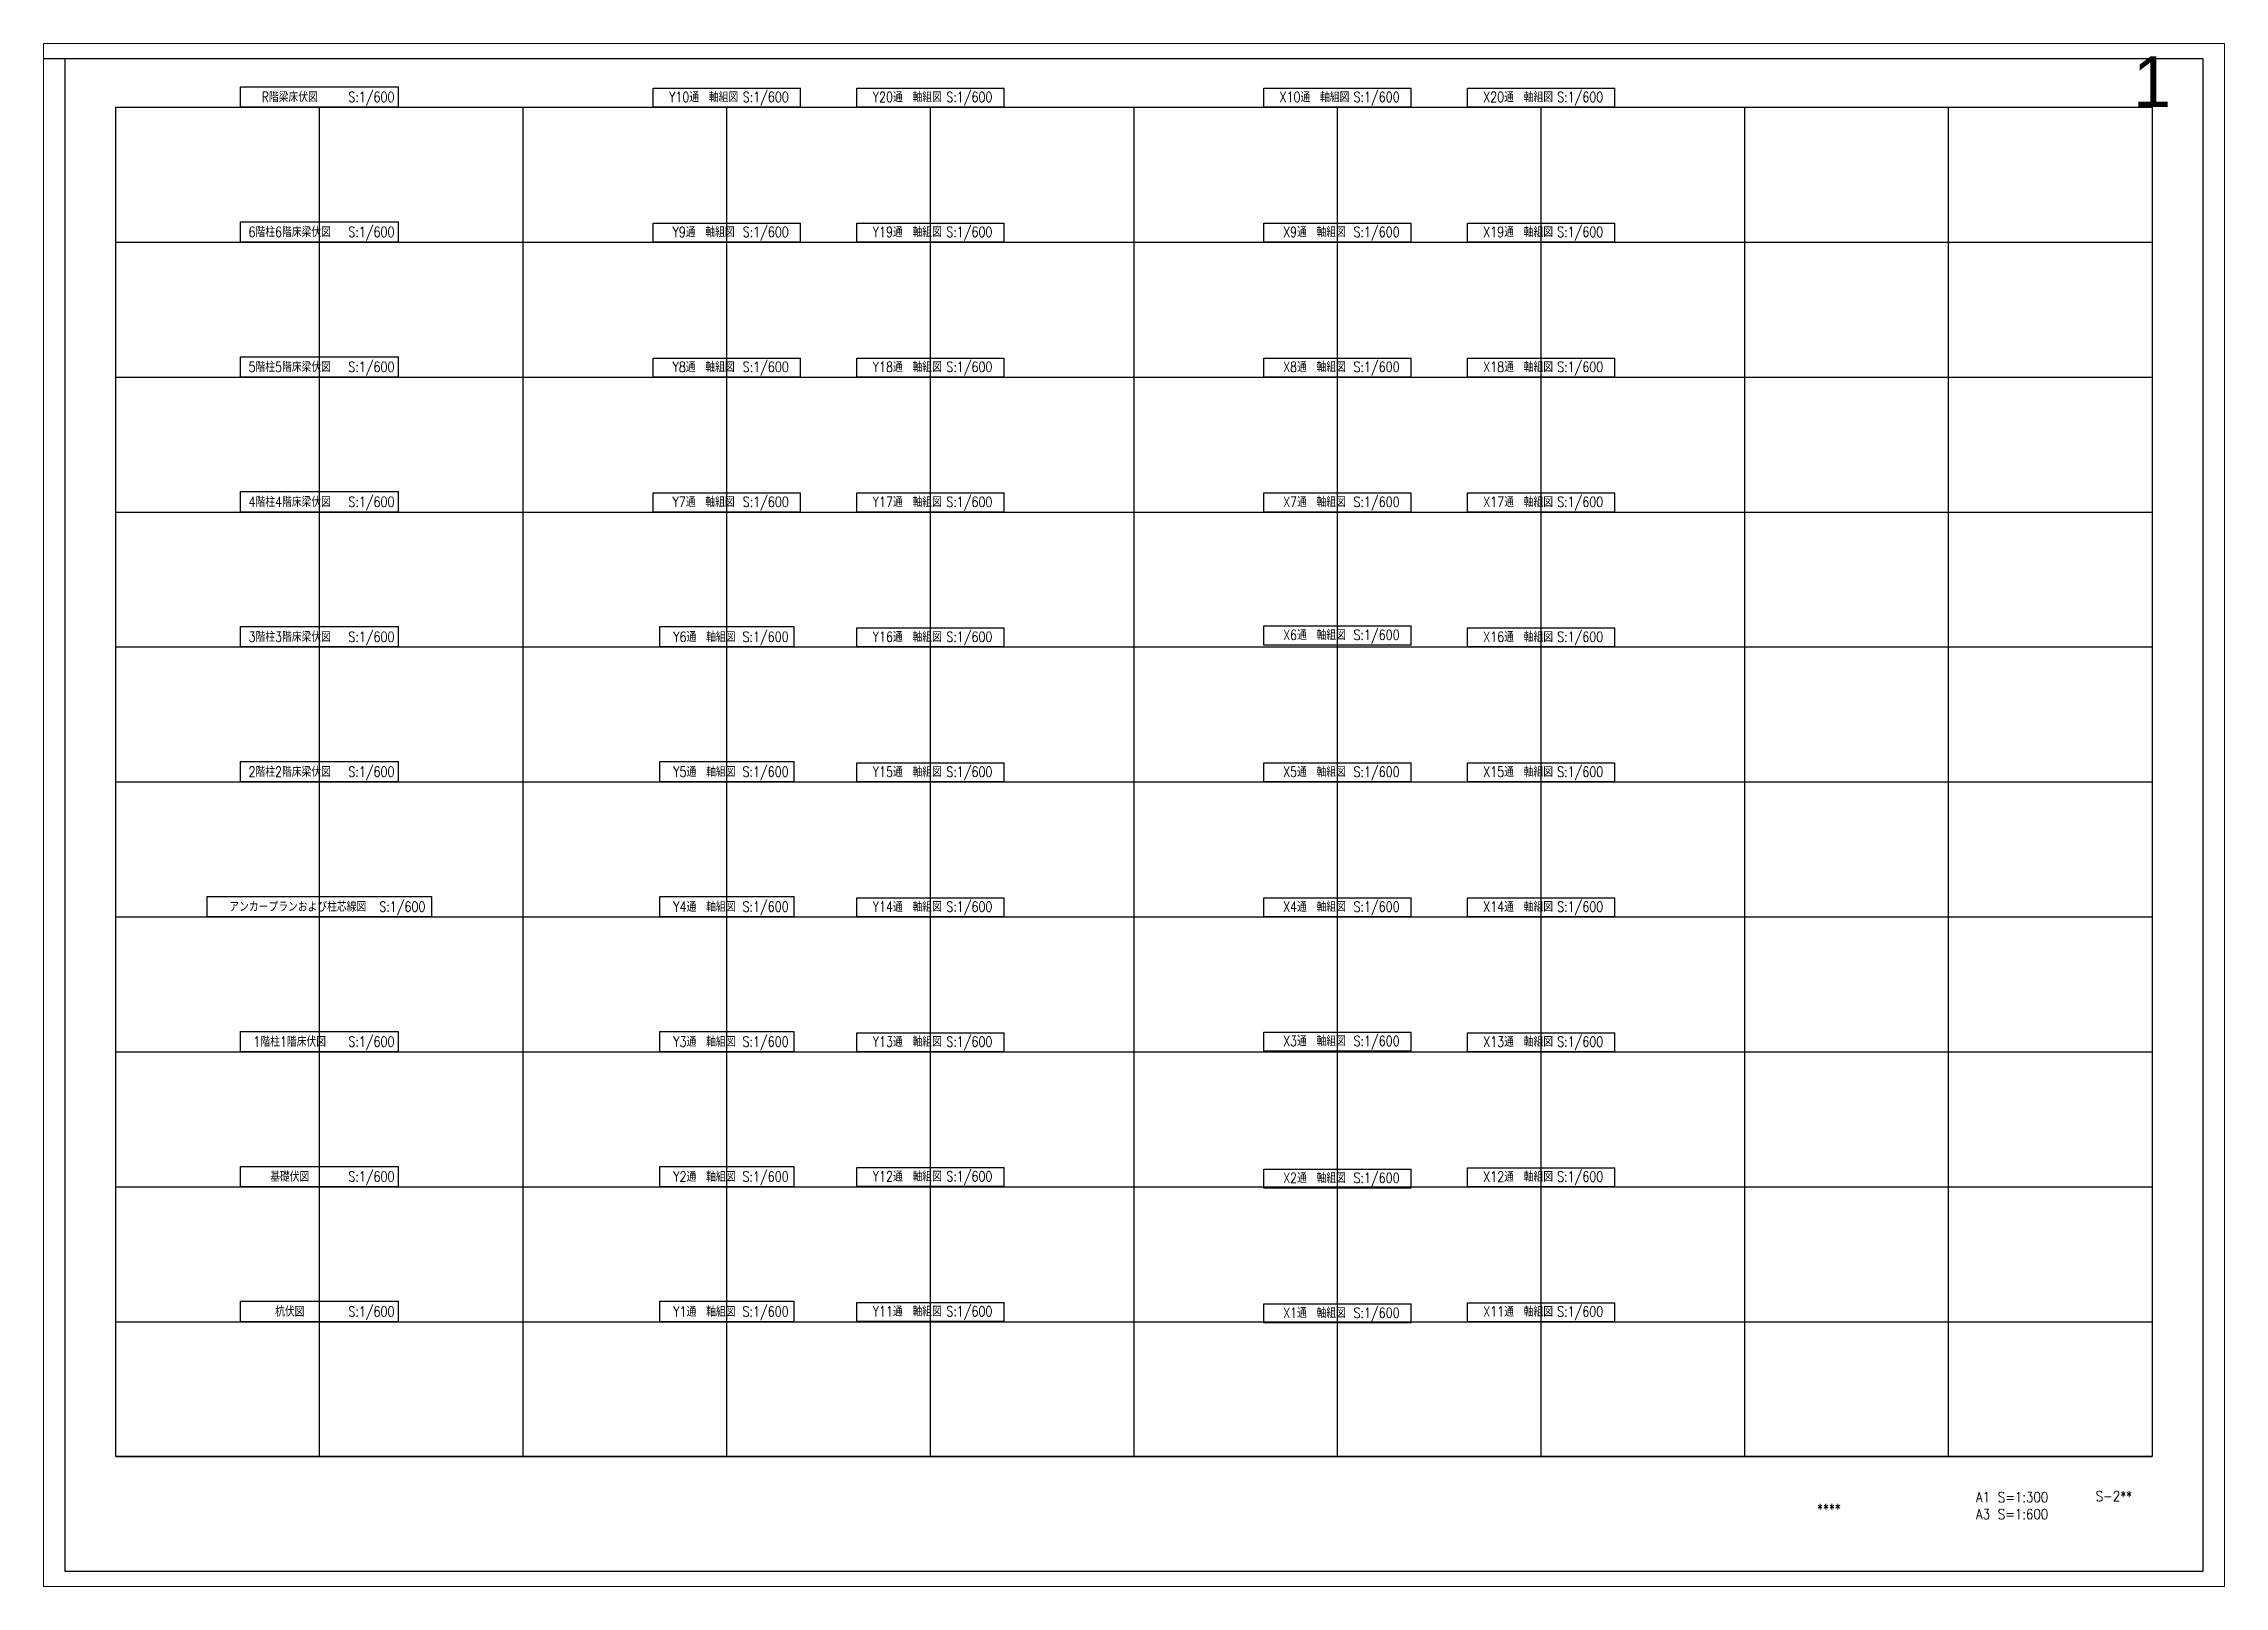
# Paper-space layout '01' of a CAD drawing. Extents: x -23 to 863, y -16 to 610.
# The model-space entities are those that its viewports show. They can reach past a viewport. Long polylines and large blocks are cut down to what shows.
import ezdxf
from ezdxf.enums import TextEntityAlignment as Align

# ---------------------------------------------------------------- set-up
doc = ezdxf.new("R2010")
doc.units = 0
doc.header["$MEASUREMENT"] = 0
doc.layers.get('Defpoints').update_dxf_attribs({"color": 251, "linetype": 'CONTINUOUS'})
doc.layers.add('99_レイアウト枠', color=251, linetype='CONTINUOUS', plot=False)
doc.layers.add('99_頁番号', color=6, linetype='CONTINUOUS')
doc.layers.add('注記', color=3, linetype='CONTINUOUS')
doc.styles.add('DRACAD', font='txt', dxfattribs={"width": 0.85, "bigfont": 'extfont2'})
doc.styles.get("Standard").update_dxf_attribs({"font": 'Osaka.ttc'})
doc.dimstyles.get("Standard").update_dxf_attribs({"dimtxt": 0.18, "dimasz": 0.18, "dimexe": 0.18, "dimexo": 0.0625, "dimgap": 0.09, "dimtad": 0, "dimtih": 1, "dimtoh": 1, "dimdec": 4, "dimzin": 0, "dimdsep": 46, "dimtxsty": 'Standard', "dimcen": 0.09, "dimadec": 0, "dimazin": 0, "dimtfac": 1, "dimtdec": 4, "dimtofl": 0, "dimtmove": 0, "dimatfit": 3, "dimfxl": 1, "dimtolj": 1, "dimtzin": 0, "dimarcsym": 0})

# ---------------------------------------------------------------- blocks, each defined once
blk = doc.blocks.new('*D7831')
at = {"layer": '99_レイアウト枠', "color": 0, "lineweight": -2}
for p, q in [((0, 0), (-53293, 0)), ((-53293, 0), (-53293, -62691)), ((-53293, -136000), (-53293, -73309)), ((0, -136000), (-53293, -136000))]:
    blk.add_line(p, q, dxfattribs=at)
at = {"layer": '99_レイアウト枠', "color": 0}
for points in [[(-53293, 0), (-53293, 0), (-53293, 0)], [(-53293, -136000), (-53293, -136000), (-53293, -136000)]]:
    blk.add_solid(points, dxfattribs=at)
at = {"layer": 'Defpoints', "color": 0}
for p in [(0, 0), (-53293, -136000), (0, -136000)]:
    blk.add_point(p, dxfattribs=at)
at = {"layer": '99_レイアウト枠', "color": 0, "insert": (-53293, -68000), "char_height": 10000, "attachment_point": 5}
blk.add_mtext('\\A1;136000', dxfattribs=at)

msp = doc.modelspace()

# ---------------------------------------------------------------- linework, layer by layer
at = {"layer": '99_レイアウト枠'}
for p, q in [((4000, -109800), (4000, -3800)), ((20000, -109800), (20000, -3800)), ((36000, -109800), (36000, -3800)), ((52000, -109800), (52000, -3800)), ((68000, -109800), (68000, -3800)), ((84000, -109800), (84000, -3800)), ((99999.99996, -109800), (99999.99996, -3800)), ((115999.99996, -109800), (115999.99996, -3800)), ((131999.99996, -109800), (131999.99996, -3800)), ((147999.99996, -109800), (147999.99996, -3800)), ((4000, -14400), (163999.99992, -14400)), ((4000, -25000), (163999.99992, -25000)), ((4000, -35600), (163999.99992, -35600)), ((4000, -46200), (163999.99992, -46200)), ((4000, -56800), (163999.99992, -56800)), ((4000, -67400), (163999.99992, -67400)), ((4000, -78000), (163999.99992, -78000)), ((4000, -88600), (163999.99992, -88600)), ((4000, -99200), (163999.99992, -99200)), ((4000, -109800), (163999.99992, -109800))]:
    msp.add_line(p, q, dxfattribs=at)
for points in [[(0, -118800), (168000, -118800), (168000, 0), (0, 0)], [(4000, -3800), (163999.99992, -3800), (163999.99992, -109800), (4000, -109800)]]:
    msp.add_lwpolyline(points, close=True, dxfattribs=at)
at = {"layer": '注記', "linetype": 'Continuous'}
for p, q in [((13800, -2200), (26200, -2200)), ((13800, -3800), (13800, -2200)), ((26200, -3800), (26200, -2200)), ((46213.33331, -2306.66667), (57786.66664, -2306.66667)), ((46213.33331, -3800), (46213.33331, -2306.66667)), ((57786.66664, -3800), (57786.66664, -2306.66667)), ((62213.33334, -2306.66667), (73786.66667, -2306.66667)), ((62213.33334, -3800), (62213.33334, -2306.66667)), ((73786.66667, -3800), (73786.66667, -2306.66667)), ((94213.33334, -2306.66667), (105786.66667, -2306.66667)), ((94213.33334, -3800), (94213.33334, -2306.66667)), ((105786.66667, -3800), (105786.66667, -2306.66667)), ((110213.33334, -2306.66667), (121786.66667, -2306.66667)), ((110213.33334, -3800), (110213.33334, -2306.66667)), ((121786.66667, -3800), (121786.66667, -2306.66667)), ((26200, -3800), (13800, -3800)), ((57786.66664, -3800), (46213.33331, -3800)), ((73786.66667, -3800), (62213.33334, -3800)), ((105786.66667, -3800), (94213.33334, -3800)), ((121786.66667, -3800), (110213.33334, -3800)), ((13800, -12800), (26200, -12800)), ((13800, -14400), (13800, -12800)), ((26200, -14400), (26200, -12800)), ((46213.3333, -12906.66667), (57786.66663, -12906.66667)), ((46213.3333, -14400), (46213.3333, -12906.66667)), ((57786.66663, -14400), (57786.66663, -12906.66667)), ((62213.33334, -12906.66667), (73786.66667, -12906.66667)), ((62213.33334, -14400), (62213.33334, -12906.66667)), ((73786.66667, -14400), (73786.66667, -12906.66667)), ((94213.3333, -12906.66667), (105786.66663, -12906.66667)), ((94213.3333, -14400), (94213.3333, -12906.66667)), ((105786.66663, -14400), (105786.66663, -12906.66667)), ((110213.33334, -12906.66667), (121786.66667, -12906.66667)), ((110213.33334, -14400), (110213.33334, -12906.66667)), ((121786.66667, -14400), (121786.66667, -12906.66667)), ((26200, -14400), (13800, -14400)), ((57786.66663, -14400), (46213.3333, -14400)), ((73786.66667, -14400), (62213.33334, -14400)), ((105786.66663, -14400), (94213.3333, -14400)), ((121786.66667, -14400), (110213.33334, -14400)), ((13800, -23400), (26200, -23400)), ((13800, -25000), (13800, -23400)), ((26200, -25000), (26200, -23400)), ((46213.3333, -23506.66667), (57786.66663, -23506.66667)), ((46213.3333, -25000), (46213.3333, -23506.66667)), ((57786.66663, -25000), (57786.66663, -23506.66667)), ((62213.33334, -23506.66667), (73786.66667, -23506.66667)), ((62213.33334, -25000), (62213.33334, -23506.66667)), ((73786.66667, -25000), (73786.66667, -23506.66667)), ((94213.3333, -23506.66667), (105786.66663, -23506.66667)), ((94213.3333, -25000), (94213.3333, -23506.66667)), ((105786.66663, -25000), (105786.66663, -23506.66667)), ((110213.33334, -23506.66667), (121786.66667, -23506.66667)), ((110213.33334, -25000), (110213.33334, -23506.66667)), ((121786.66667, -25000), (121786.66667, -23506.66667)), ((26200, -25000), (13800, -25000)), ((57786.66663, -25000), (46213.3333, -25000)), ((73786.66667, -25000), (62213.33334, -25000)), ((105786.66663, -25000), (94213.3333, -25000)), ((121786.66667, -25000), (110213.33334, -25000)), ((13800, -34000), (26200, -34000)), ((13800, -35600), (13800, -34000)), ((26200, -35600), (26200, -34000)), ((46213.33322, -34106.66667), (57786.66656, -34106.66667)), ((46213.33322, -35600), (46213.33322, -34106.66667)), ((57786.66656, -35600), (57786.66656, -34106.66667)), ((62213.33334, -34106.66667), (73786.66667, -34106.66667)), ((62213.33334, -35600), (62213.33334, -34106.66667)), ((73786.66667, -35600), (73786.66667, -34106.66667)), ((94213.33322, -34106.66667), (105786.66656, -34106.66667)), ((94213.33322, -35600), (94213.33322, -34106.66667)), ((105786.66656, -35600), (105786.66656, -34106.66667)), ((110213.33334, -34106.66667), (121786.66667, -34106.66667)), ((110213.33334, -35600), (110213.33334, -34106.66667)), ((121786.66667, -35600), (121786.66667, -34106.66667)), ((26200, -35600), (13800, -35600)), ((57786.66656, -35600), (46213.33322, -35600)), ((73786.66667, -35600), (62213.33334, -35600)), ((105786.66656, -35600), (94213.33322, -35600)), ((121786.66667, -35600), (110213.33334, -35600)), ((13800, -44600), (26200, -44600)), ((13800, -46200), (13800, -44600)), ((26200, -46200), (13800, -46200)), ((26200, -46200), (26200, -44600)), ((62213.33334, -44706.66667), (73786.66667, -44706.66667)), ((62213.33334, -46200), (62213.33334, -44706.66667)), ((73786.66667, -46200), (62213.33334, -46200)), ((73786.66667, -46200), (73786.66667, -44706.66667)), ((94213.33322, -44553.74858), (105786.66656, -44553.74858)), ((94213.33322, -46047.08192), (94213.33322, -44553.74858)), ((105786.66656, -46047.08192), (94213.33322, -46047.08192)), ((105786.66656, -46047.08192), (105786.66656, -44553.74858)), ((110213.33334, -44706.66667), (121786.66667, -44706.66667)), ((110213.33334, -46200), (110213.33334, -44706.66667)), ((121786.66667, -46200), (110213.33334, -46200)), ((121786.66667, -46200), (121786.66667, -44706.66667)), ((13799.99977, -55200), (26199.99977, -55200)), ((13799.99977, -56800), (13799.99977, -55200)), ((26199.99977, -56800), (26199.99977, -55200)), ((62213.33334, -55306.66667), (73786.66667, -55306.66667)), ((62213.33334, -56800), (62213.33334, -55306.66667)), ((73786.66667, -56800), (73786.66667, -55306.66667)), ((94213.3333, -55306.66667), (105786.66663, -55306.66667)), ((94213.3333, -56800), (94213.3333, -55306.66667)), ((105786.66663, -56800), (105786.66663, -55306.66667)), ((110213.33334, -55306.66667), (121786.66667, -55306.66667)), ((110213.33334, -56800), (110213.33334, -55306.66667)), ((121786.66667, -56800), (121786.66667, -55306.66667)), ((26199.99977, -56800), (13799.99977, -56800)), ((73786.66667, -56800), (62213.33334, -56800)), ((105786.66663, -56800), (94213.3333, -56800)), ((121786.66667, -56800), (110213.33334, -56800)), ((11170.33911, -65799.99999), (28829.6609, -65799.99999)), ((11170.33911, -67399.99999), (11170.33911, -65799.99999)), ((28829.6609, -67399.99999), (28829.6609, -65799.99999)), ((62213.33334, -65906.66667), (73786.66667, -65906.66667)), ((62213.33334, -67400), (62213.33334, -65906.66667)), ((73786.66667, -67400), (73786.66667, -65906.66667)), ((94213.3333, -65906.66667), (105786.66663, -65906.66667)), ((94213.3333, -67400), (94213.3333, -65906.66667)), ((105786.66663, -67400), (105786.66663, -65906.66667)), ((110213.33334, -65906.66667), (121786.66667, -65906.66667)), ((110213.33334, -67400), (110213.33334, -65906.66667)), ((121786.66667, -67400), (121786.66667, -65906.66667)), ((28829.6609, -67399.99999), (11170.33911, -67399.99999)), ((73786.66667, -67400), (62213.33334, -67400)), ((105786.66663, -67400), (94213.3333, -67400)), ((121786.66667, -67400), (110213.33334, -67400)), ((13799.99996, -76400), (26199.99996, -76400)), ((13799.99996, -78000), (13799.99996, -76400)), ((26199.99996, -78000), (26199.99996, -76400)), ((62213.33334, -76506.66667), (73786.66667, -76506.66667)), ((62213.33334, -78000), (62213.33334, -76506.66667)), ((73786.66667, -78000), (73786.66667, -76506.66667)), ((94213.33322, -76453.74858), (105786.66656, -76453.74858)), ((94213.33322, -77947.08192), (94213.33322, -76453.74858)), ((105786.66656, -77947.08192), (105786.66656, -76453.74858)), ((110213.33334, -76506.66667), (121786.66667, -76506.66667)), ((110213.33334, -78000), (110213.33334, -76506.66667)), ((121786.66667, -78000), (121786.66667, -76506.66667)), ((26199.99996, -78000), (13799.99996, -78000)), ((73786.66667, -78000), (62213.33334, -78000)), ((105786.66656, -77947.08192), (94213.33322, -77947.08192)), ((121786.66667, -78000), (110213.33334, -78000)), ((13800, -87000), (26200, -87000)), ((13800, -88600), (13800, -87000)), ((26200, -88600), (26200, -87000)), ((62213.33333, -87086.95518), (73786.66667, -87086.95518)), ((62213.33333, -88580.28852), (62213.33333, -87086.95518)), ((73786.66667, -88580.28852), (73786.66667, -87086.95518)), ((94213.3333, -87206.66667), (105786.66663, -87206.66667)), ((94213.3333, -88700), (94213.3333, -87206.66667)), ((105786.66663, -88700), (105786.66663, -87206.66667)), ((110213.33333, -87106.66667), (121786.66666, -87106.66667)), ((110213.33333, -88600), (110213.33333, -87106.66667)), ((121786.66666, -88600), (121786.66666, -87106.66667)), ((26200, -88600), (13800, -88600)), ((73786.66667, -88580.28852), (62213.33333, -88580.28852)), ((105786.66663, -88700), (94213.3333, -88700)), ((121786.66666, -88600), (110213.33333, -88600)), ((13800, -97600), (26200, -97600)), ((13800, -99200), (13800, -97600)), ((26200, -99200), (26200, -97600)), ((26200, -99200), (13800, -99200)), ((62213.33334, -97686.95518), (73786.66667, -97686.95518)), ((62213.33334, -99180.28852), (62213.33334, -97686.95518)), ((73786.66667, -99180.28852), (62213.33334, -99180.28852)), ((73786.66667, -99180.28852), (73786.66667, -97686.95518)), ((94213.3333, -97806.66667), (105786.66663, -97806.66667)), ((94213.3333, -99300), (94213.3333, -97806.66667)), ((105786.66663, -99300), (94213.3333, -99300)), ((105786.66663, -99300), (105786.66663, -97806.66667)), ((110213.33333, -97706.66667), (121786.66666, -97706.66667)), ((110213.33333, -99200), (110213.33333, -97706.66667)), ((121786.66666, -99200), (110213.33333, -99200)), ((121786.66666, -99200), (121786.66666, -97706.66667))]:
    msp.add_line(p, q, dxfattribs=at)
at = {"layer": '注記'}
for points in [[(46733.33334, -44600), (57266.66667, -44600), (57266.66667, -46200), (46733.33334, -46200)], [(46733.33334, -55200), (57266.66667, -55200), (57266.66667, -56800), (46733.33334, -56800)], [(46733.33339, -65800), (57266.66672, -65800), (57266.66672, -67400), (46733.33339, -67400)], [(46733.33335, -76400), (57266.66668, -76400), (57266.66668, -78000), (46733.33335, -78000)], [(46733.33334, -87000), (57266.66667, -87000), (57266.66667, -88600), (46733.33334, -88600)], [(46733.33334, -97600), (57266.66667, -97600), (57266.66667, -99200), (46733.33334, -99200)]]:
    msp.add_lwpolyline(points, close=True, dxfattribs=at)

# ---------------------------------------------------------------- texts
at = {"layer": '99_レイアウト枠'}
msp.add_text('1', height=4000, dxfattribs=at).set_placement((163999.99992, -3800), align=Align.CENTER)
at = {"layer": '99_頁番号', "char_height": 800, "attachment_point": 5, "style": 'DRACAD'}
for s, insert in [('A1 S=1:300^JA3 S=1:600', (152999.99992, -113648.63731)), ('{S-2**}', (160999.99992, -112900)), ('{  ****  }', (137999.99992, -113900))]:
    msp.add_mtext(s, dxfattribs=dict(at, insert=insert))
at = {"layer": '注記', "linetype": 'Continuous', "style": 'DRACAD', "width": 0.8}
for s, p in [('R階梁床伏図', (17658.61927, -3400)), ('S:1/600', (24077.56643, -3400)), ('Y10通\u3000軸組図', (50182.79484, -3402.58624)), ('S:1/600', (55062.09295, -3402.58624)), ('Y20通\u3000軸組図', (66182.79487, -3402.58624)), ('S:1/600', (71062.09298, -3402.58624)), ('X10通\u3000軸組図', (98182.79487, -3402.58624)), ('S:1/600', (103062.09298, -3402.58624)), ('X20通\u3000軸組図', (114182.79487, -3402.58624)), ('S:1/600', (119062.09298, -3402.58624)), ('6階柱6階床梁伏図', (17658.61927, -14000)), ('S:1/600', (24077.56643, -14000)), ('Y9通\u3000軸組図', (50182.79484, -14002.58623)), ('S:1/600', (55062.09294, -14002.58623)), ('Y19通\u3000軸組図', (66182.79487, -13999.34549)), ('S:1/600', (71062.09298, -13999.34549)), ('X9通\u3000軸組図', (98182.79484, -14002.58623)), ('S:1/600', (103062.09294, -14002.58623)), ('X19通\u3000軸組図', (114182.79487, -13999.34549)), ('S:1/600', (119062.09298, -13999.34549)), ('5階柱5階床梁伏図', (17658.61927, -24600)), ('S:1/600', (24077.56643, -24600)), ('Y8通\u3000軸組図', (50182.79484, -24602.58623)), ('S:1/600', (55062.09294, -24602.58623)), ('Y18通\u3000軸組図', (66182.79487, -24602.58624)), ('S:1/600', (71062.09298, -24602.58624)), ('X8通\u3000軸組図', (98182.79484, -24602.58623)), ('S:1/600', (103062.09294, -24602.58623)), ('X18通\u3000軸組図', (114182.79487, -24602.58624)), ('S:1/600', (119062.09298, -24602.58624)), ('S:1/600', (24077.56643, -35200)), ('S:1/600', (55062.09287, -35202.58624)), ('S:1/600', (71062.09298, -35202.58624)), ('S:1/600', (103062.09287, -35202.58624)), ('S:1/600', (119062.09298, -35202.58624)), ('4階柱4階床梁伏図', (17658.61927, -35200)), ('Y7通\u3000軸組図', (50182.79476, -35202.58624)), ('Y17通\u3000軸組図', (66182.79487, -35202.58624)), ('X7通\u3000軸組図', (98182.79476, -35202.58624)), ('X17通\u3000軸組図', (114182.79487, -35202.58624)), ('3階柱3階床梁伏図', (17658.61927, -45800)), ('S:1/600', (24077.56643, -45800)), ('Y6通\u3000軸組図', (50239.07947, -45800)), ('S:1/600', (55051.71091, -45800)), ('Y16通\u3000軸組図', (66182.79487, -45802.58623)), ('S:1/600', (71062.09298, -45802.58623)), ('X6通\u3000軸組図', (98182.79476, -45649.66815)), ('S:1/600', (103062.09287, -45649.66815)), ('X16通\u3000軸組図', (114182.79487, -45802.58623)), ('S:1/600', (119062.09298, -45802.58623)), ('2階柱2階床梁伏図', (17658.61903, -56400)), ('S:1/600', (24077.56619, -56400)), ('Y5通\u3000軸組図', (50239.07947, -56400)), ('S:1/600', (55051.71091, -56400)), ('Y15通\u3000軸組図', (66182.79488, -56402.58623)), ('S:1/600', (71062.09298, -56402.58623)), ('X5通\u3000軸組図', (98182.79484, -56402.58623)), ('S:1/600', (103062.09294, -56402.58623)), ('X15通\u3000軸組図', (114182.79488, -56402.58623)), ('S:1/600', (119062.09298, -56402.58623)), ('アンカープランおよび柱芯線図', (18289.6461, -66999.99999)), ('S:1/600', (26508.59325, -66999.99999)), ('Y4通\u3000軸組図', (50239.07952, -67000)), ('S:1/600', (55051.71096, -67000)), ('Y14通\u3000軸組図', (66182.79487, -67002.58623)), ('S:1/600', (71062.09298, -67002.58623)), ('X4通\u3000軸組図', (98182.79484, -67002.58623)), ('S:1/600', (103062.09294, -67002.58623)), ('X14通\u3000軸組図', (114182.79487, -67002.58623)), ('S:1/600', (119062.09298, -67002.58623)), ('1階柱1階床伏図', (17658.61923, -77600)), ('S:1/600', (24077.56639, -77600)), ('Y3通\u3000軸組図', (50239.07952, -77600)), ('S:1/600', (55051.71096, -77600)), ('Y13通\u3000軸組図', (66182.79487, -77602.58623)), ('S:1/600', (71062.09298, -77602.58623)), ('X3通\u3000軸組図', (98182.79476, -77549.66815)), ('S:1/600', (103062.09287, -77549.66815)), ('X13通\u3000軸組図', (114182.79487, -77602.58623)), ('S:1/600', (119062.09298, -77602.58623)), ('基礎伏図', (17658.61927, -88200)), ('S:1/600', (24077.56643, -88200)), ('Y2通\u3000軸組図', (50239.07947, -88200)), ('S:1/600', (55051.71091, -88200)), ('Y12通\u3000軸組図', (66182.79487, -88182.87475)), ('S:1/600', (71062.09298, -88182.87475)), ('S:1/600', (103062.09294, -88302.58624)), ('X12通\u3000軸組図', (114182.79487, -88202.58624)), ('S:1/600', (119062.09297, -88202.58624)), ('X2通\u3000軸組図', (98182.79484, -88302.58624)), ('杭伏図', (17658.61927, -98800)), ('S:1/600', (24077.56643, -98800)), ('Y1通\u3000軸組図', (50239.07947, -98801.81159)), ('S:1/600', (55051.71091, -98801.81159)), ('Y11通\u3000軸組図', (66182.79487, -98782.87475)), ('S:1/600', (71062.09298, -98782.87475)), ('X1通\u3000軸組図', (98182.79484, -98902.58624)), ('S:1/600', (103062.09294, -98902.58624)), ('X11通\u3000軸組図', (114182.79487, -98802.58624)), ('S:1/600', (119062.09297, -98802.58624))]:
    msp.add_text(s, height=800, dxfattribs=at).set_placement(p, align=Align.CENTER)

# ---------------------------------------------------------------- dimensions: what is measured, and where the dimension line sits
at = {"layer": '99_レイアウト枠'}
dim = msp.add_linear_dim(base=(-53293.15153, -136000), p1=(0, 0), p2=(0, -136000), angle=90, dimstyle='Standard', override={"dimtxt": 10000, "dimdec": 0}, dxfattribs=at)
dim.commit()
dim.dimension.update_dxf_attribs({"geometry": '*D7831', "text_midpoint": (-53293.15153, -68000)})

psp = doc.layouts.new('01')

# ---------------------------------------------------------------- viewports
at = {"layer": 'Defpoints'}
psp.add_viewport(center=(420, 297), size=(885.46, 626.16), view_center_point=(84000, -59400), view_height=121179.2554111, dxfattribs=at)

doc.saveas('drawing.dxf')
